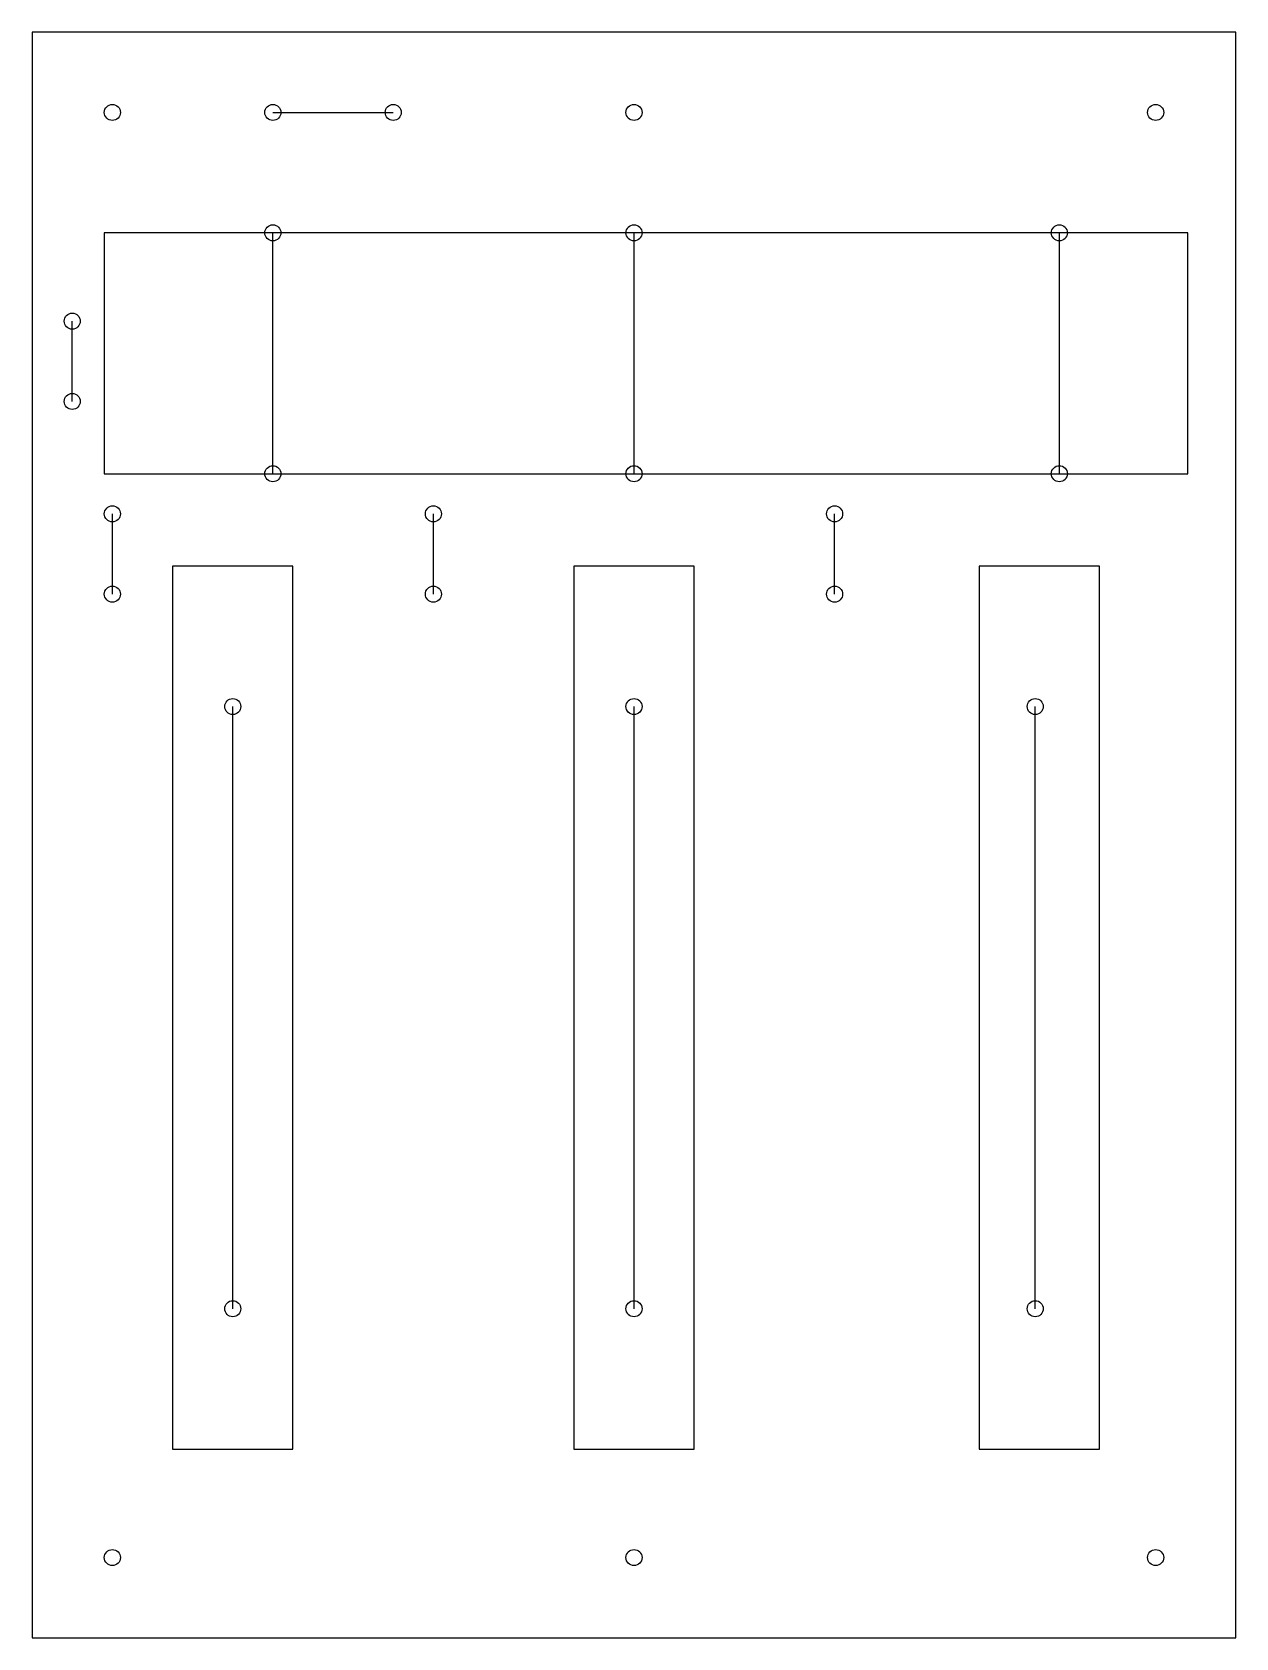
# Model space of a CAD drawing. Header units: millimetres. Extents: x 50 to 350, y -260 to 140.
import ezdxf

# ---------------------------------------------------------------- set-up
doc = ezdxf.new("R2010")
doc.units = ezdxf.units.MM
doc.layers.get('0').update_dxf_attribs({"lineweight": 25})
doc.layers.add('cut', color=1, linetype='Continuous', lineweight=25, true_color=0xff0000)

msp = doc.modelspace()

# ---------------------------------------------------------------- linework, layer by layer
for p, q in [((110, 120), (140, 120)), ((338, 90), (68, 90)), ((68, 90), (68, 30)), ((110, 30), (110, 90)), ((200, 30), (200, 90)), ((306, 30), (306, 90)), ((338, 30), (338, 90)), ((60, 48), (60, 68)), ((68, 30), (338, 30)), ((70, 0), (70, 20)), ((150, 0), (150, 20)), ((250, 0), (250, 20)), ((115, 7), (85, 7)), ((85, 7), (85, -213)), ((115, -213), (115, 7)), ((215, 7), (185, 7)), ((185, 7), (185, -213)), ((215, -213), (215, 7)), ((316, 7), (286, 7)), ((286, 7), (286, -213)), ((316, -213), (316, 7)), ((100, -178), (100, -28)), ((200, -178), (200, -28)), ((300, -178), (300, -28)), ((85, -213), (115, -213)), ((185, -213), (215, -213)), ((286, -213), (316, -213))]:
    msp.add_line(p, q)
at = {"layer": 'cut'}
for p, q in [((350, 140), (50, 140)), ((50, 140), (50, -260)), ((350, -260), (350, 140)), ((50, -260), (350, -260))]:
    msp.add_line(p, q, dxfattribs=at)
for centre in [(70, 120), (110, 120), (140, 120), (200, 120), (330, 120), (110, 90), (200, 90), (306, 90), (60, 68), (60, 48), (110, 30), (200, 30), (306, 30), (70, 20), (150, 20), (250, 20), (70, 0), (150, 0), (250, 0), (100, -28), (200, -28), (300, -28), (100, -178), (200, -178), (300, -178), (70, -240), (200, -240), (330, -240)]:
    msp.add_circle(centre, 2, dxfattribs=at)

doc.saveas('drawing.dxf')
